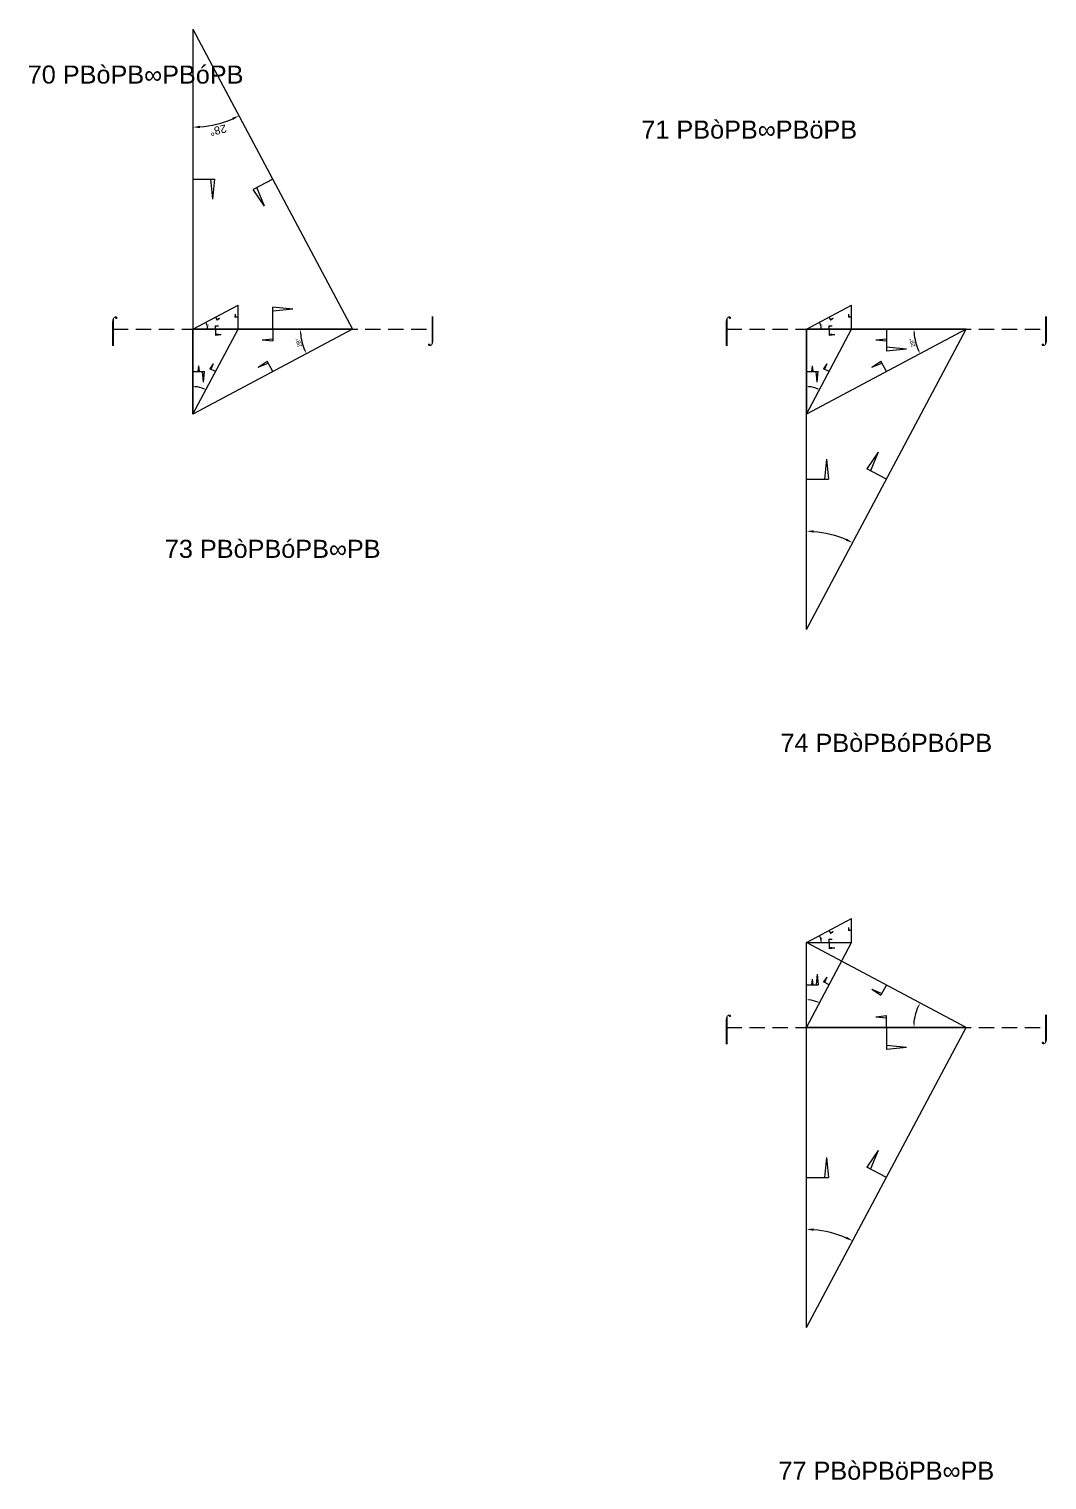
# Model space of a CAD drawing. Header units: millimetres. Extents: x 119083 to 3119777, y -5668141 to 24518.
# Drawn here: x 891925 to 1230111, y -5462558 to -4980237 of the extents above; entities that cross this region are included whole.
import ezdxf
from ezdxf.enums import TextEntityAlignment as Align

# ---------------------------------------------------------------- set-up
doc = ezdxf.new("R2010")
doc.units = ezdxf.units.MM
doc.header["$PDMODE"] = 35
doc.linetypes.add('DASHED', pattern=[19.05, 12.7, -6.35])
for name, color, linetype in [('BASE', 170, 'Continuous'), ('HYPOTENUSE', 20, 'Continuous'), ('PERPENDICULAR', 90, 'Continuous')]:
    doc.layers.add(name, color=color, linetype=linetype)
doc.styles.add('Arial', font='arial_0.ttf')
doc.dimstyles.new('ISO-25', dxfattribs={"dimtxt": 250, "dimasz": 100, "dimexe": 1.25, "dimexo": 0.625, "dimgap": 100, "dimtad": 1, "dimdec": 0, "dimtxsty": 'Arial', "dimcen": 2.5, "dimadec": 0, "dimazin": 0, "dimtfac": 1, "dimtdec": 0, "dimtmove": 0, "dimatfit": 3, "dimfxl": 1, "dimarcsym": 0})

# ---------------------------------------------------------------- blocks, each defined once
blk = doc.blocks.new('*D9')
at = {"color": 0, "lineweight": -2, "ltscale": 100, "transparency": 16777216}
blk.add_arc((0, 0), 4906, 4.08845, 23.91155, dxfattribs=at)
at = {"color": 0, "ltscale": 100, "transparency": 16777216}
for points in [[(4432, 1963), (4537, 2014), (4332, 2303)], [(4952, 352), (4835, 348), (4906, 0)]]:
    blk.add_solid(points, dxfattribs=at)
at = {"layer": 'Defpoints', "color": 0, "ltscale": 100, "transparency": 16777216}
for p in [(15000, 7976), (4841, 796), (0, 0), (0, 0), (15000, 0)]:
    blk.add_point(p, dxfattribs=at)
at = {"color": 0, "ltscale": 100, "transparency": 16777216, "insert": (5055, 1260), "char_height": 400, "attachment_point": 5, "rotation": 284, "style": 'Arial'}
blk.add_mtext('28°', dxfattribs=at)
blk = doc.blocks.new('SanjoyNathGeometrifyingTrigonometryFundamentalLockedSet')
at = {"color": 114, "linetype": 'DASHED', "ltscale": 100, "true_color": 0x139b48}
for p, q in [((14000, 4987.8), (13900, 3987.8)), ((14000, 4987.8), (14100, 3987.8)), ((15000, 3987.8), (13900, 3987.8))]:
    blk.add_line(p, q, dxfattribs=at)
at = {"color": 242, "linetype": 'DASHED', "ltscale": 100, "true_color": 0xcd2027}
for p, q in [((7500, 3987.8), (8016.4, 3016.6)), ((8852.4, 3574.3), (7922.5, 3193.2)), ((8852.4, 3574.3), (8016.4, 3016.6))]:
    blk.add_line(p, q, dxfattribs=at)
at = {"color": 159, "linetype": 'DASHED', "ltscale": 100, "true_color": 0x22346e}
for p, q in [((7500, 0), (7500, 1100)), ((8500, 1000), (7500, 1100)), ((8500, 1000), (7500, 900))]:
    blk.add_line(p, q, dxfattribs=at)
at = {"layer": 'BASE'}
blk.add_line((0, 0), (15000, 0), dxfattribs=at)
at = {"layer": 'HYPOTENUSE'}
blk.add_line((0, 0), (15000, 7975.6), dxfattribs=at)
at = {"layer": 'PERPENDICULAR'}
blk.add_line((15000, 0), (15000, 7975.6), dxfattribs=at)
at = {"color": 4, "ltscale": 100}
dim = blk.add_angular_dim_2l(base=(4841, 795.6), line1=((0, 0), (15000, 0)), line2=((0, 0), (15000, 7975.6)), dimstyle='ISO-25', override={"dimtxt": 400, "dimasz": 350, "dimgap": 100}, dxfattribs=at)
dim.commit()
dim.dimension.update_dxf_attribs({"geometry": '*D9', "text_midpoint": (5055.4, 1260.5)})

msp = doc.modelspace()

# ---------------------------------------------------------------- linework, layer by layer
at = {"linetype": 'DASHED', "ltscale": 400}
for p, q in [((919830, -5080023), (1025944, -5080023)), ((1123692, -5080023), (1229806, -5080023)), ((1123692, -5312097), (1229806, -5312097))]:
    msp.add_line(p, q, dxfattribs=at)

# ---------------------------------------------------------------- block references
at = {"linetype": 'DASHED', "ltscale": 100}
for p, xscale, yscale, zscale, rotation in [((946358, -4980237), 6.652377834264356, 6.652377834264356, 6.652377834264356, 270), ((946358, -5108234), -1.880726465346331, 1.880726465346331, 1.880726465346331, 270), ((999415, -5080023), 3.537132037454116, 3.537132037454116, 3.537132037454116, 180), ((1150221, -5108234), -1.880726465346331, 1.880726465346331, 1.880726465346331, 270), ((1203278, -5080023), 3.537132037454116, 3.537132037454116, 3.537132037454116, 180), ((1150221, -5179809), -6.652377834264341, 6.652377834264341, 6.652377834264341, 270), ((1150221, -5312097), -1.880726465346331, 1.880726465346331, 1.880726465346331, 270), ((1150221, -5411882), -6.652377834264341, 6.652377834264341, 6.652377834264341, 270)]:
    msp.add_blockref('SanjoyNathGeometrifyingTrigonometryFundamentalLockedSet', p, dxfattribs=dict(at, xscale=xscale, yscale=yscale, zscale=zscale, rotation=rotation))
at = {"linetype": 'DASHED'}
for p in [(946358, -5080023), (1150221, -5080023), (1150221, -5283886)]:
    msp.add_blockref('SanjoyNathGeometrifyingTrigonometryFundamentalLockedSet', p, dxfattribs=at)
at = {"linetype": 'DASHED', "ltscale": 100, "xscale": -3.537132037454116, "yscale": 3.537132037454116, "zscale": 3.537132037454116}
msp.add_blockref('SanjoyNathGeometrifyingTrigonometryFundamentalLockedSet', (1203278, -5312097), dxfattribs=at)

# ---------------------------------------------------------------- texts
at = {"linetype": 'DASHED', "ltscale": 100, "style": 'Arial'}
for s, p in [('70 PBòPB∞PBóPB', (927330, -4995373)), ('71 PBòPB∞PBöPB', (1131192, -5013663)), ('⌠', (919830, -5080023)), ('⌡', (1025944, -5080023)), ('⌠', (1123692, -5080023)), ('⌡', (1229806, -5080023)), ('73 PBòPBóPB∞PB', (972887, -5153033)), ('74 PBòPBóPBóPB', (1176749, -5217525)), ('⌠', (1123692, -5312097)), ('⌡', (1229806, -5312097)), ('77 PBòPBöPB∞PB', (1176749, -5459473))]:
    msp.add_text(s, height=6000, dxfattribs=at).set_placement(p, align=Align.MIDDLE_CENTER)

doc.saveas('drawing.dxf')
